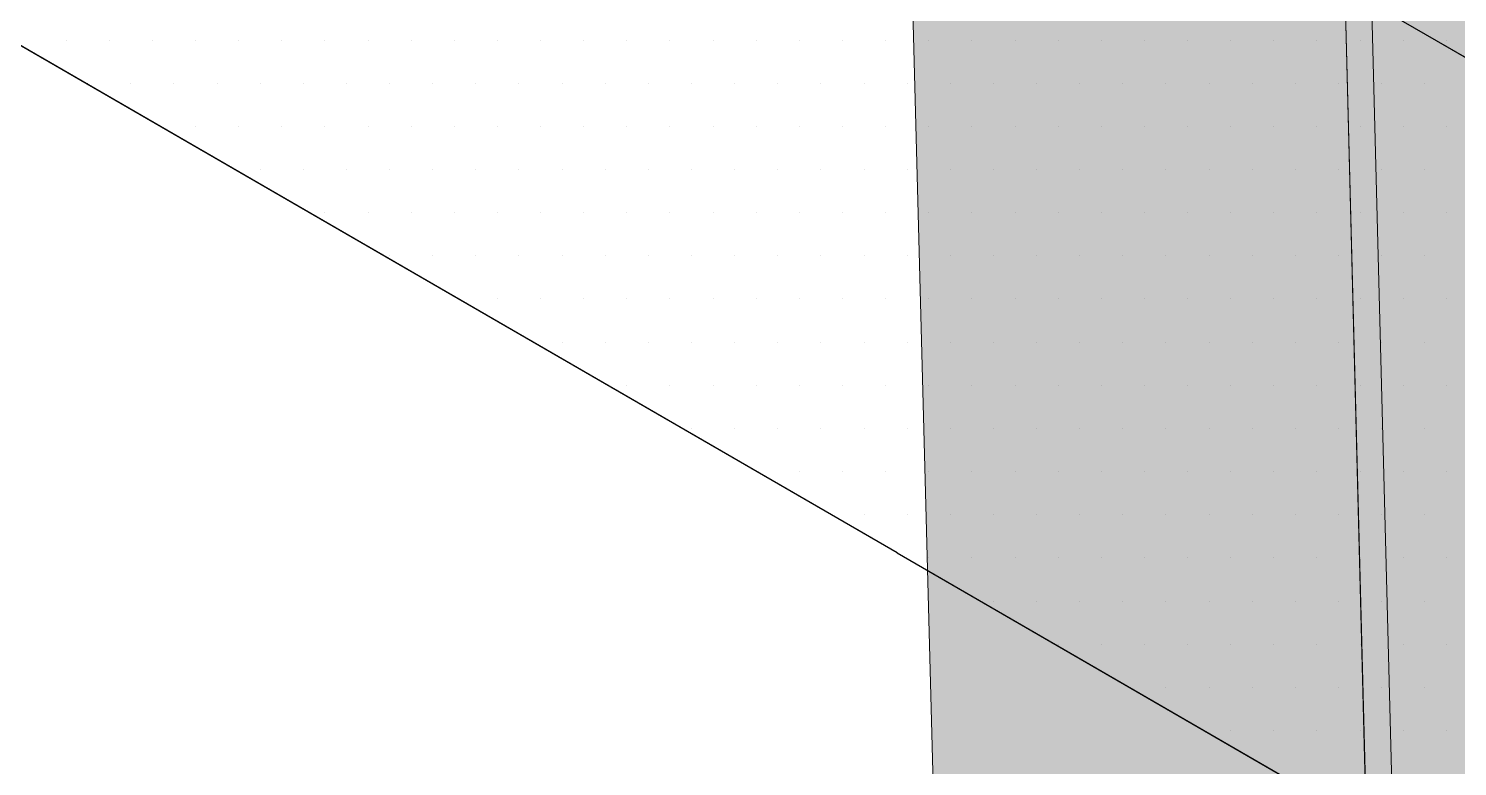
# Model space of a CAD drawing. Extents: x -1337 to 5791, y -3809 to 1769.
# Drawn here: x 672.42 to 717.14, y 1108.27 to 1131.35 of the extents above; entities that cross this region are included whole.
import ezdxf

# ---------------------------------------------------------------- set-up
doc = ezdxf.new("R2010")
doc.units = 0
doc.header["$MEASUREMENT"] = 0
for name, color, linetype, lineweight in [('.ATI-HATCH', 7, 'Continuous', 0), ('G-ANNO-TTLB', 7, 'Continuous', 0), ('TYVEK', 7, 'Continuous', 0)]:
    doc.layers.add(name, color=color, linetype=linetype, lineweight=lineweight)

# ---------------------------------------------------------------- blocks, each defined once
blk = doc.blocks.new('Block_88')
at = {"layer": '.ATI-HATCH'}
for points, knots in [([(699.603, 1114.952), (699.603, 1114.952), (728.372, 1098.309), (728.372, 1098.309), (728.372, 1098.309), (754.437, 1083.231), (754.437, 1083.231), (763.042, 1078.253), (774.053, 1081.193), (779.031, 1089.798), (780.616, 1092.538), (781.45, 1095.647), (781.45, 1098.812), (781.45, 1098.812), (781.45, 1132.236), (781.45, 1132.236), (781.45, 1132.236), (755.39, 1147.158), (755.39, 1147.158), (755.39, 1147.158), (755.39, 1147.146), (755.39, 1147.146), (755.39, 1147.146), (755.39, 1108.468), (755.39, 1108.468), (755.39, 1108.468), (728.372, 1124.097), (728.372, 1124.097), (728.372, 1124.097), (672.633, 1156.342), (672.633, 1156.342), (672.633, 1156.342), (672.719, 1156.39), (672.719, 1156.39), (672.719, 1156.39), (672.719, 1184.608), (672.719, 1184.608), (672.719, 1184.608), (650.324, 1197.447), (650.324, 1197.447), (650.324, 1197.447), (650.324, 1153.841), (650.324, 1153.841), (650.324, 1147.416), (653.749, 1141.478), (659.311, 1138.26), (659.311, 1138.26), (699.603, 1114.952), (699.603, 1114.952)], [0, 0, 0, 0, 1, 1, 1, 2, 2, 2, 3, 3, 3, 4, 4, 4, 5, 5, 5, 6, 6, 6, 7, 7, 7, 8, 8, 8, 9, 9, 9, 10, 10, 10, 11, 11, 11, 12, 12, 12, 13, 13, 13, 14, 14, 14, 15, 15, 15, 16, 16, 16, 16]), ([(728.372, 1124.097), (728.372, 1124.097), (755.34, 1108.497), (755.34, 1108.497), (755.34, 1108.497), (755.337, 1110.449), (755.337, 1110.449), (755.337, 1110.449), (755.39, 1122.418), (755.39, 1122.418), (755.39, 1122.418), (696.576, 1156.441), (696.576, 1156.441), (696.576, 1156.441), (672.811, 1156.441), (672.811, 1156.441), (672.811, 1156.441), (672.811, 1156.239), (672.811, 1156.239), (672.811, 1156.239), (728.372, 1124.097), (728.372, 1124.097)], [0, 0, 0, 0, 1, 1, 1, 2, 2, 2, 3, 3, 3, 4, 4, 4, 5, 5, 5, 6, 6, 6, 7, 7, 7, 7])]:
    blk.add_open_spline(points, degree=3, knots=knots, dxfattribs=at)
at = {"layer": '.ATI-HATCH', "color": 8, "lineweight": 0, "true_color": 0x808080}
for points in [[(673.595, 1130.993), (673.595, 1130.993), (673.595, 1130.993), (673.595, 1130.993)], [(674.945, 1130.993), (674.945, 1130.993), (674.945, 1130.993), (674.945, 1130.993)], [(676.295, 1130.993), (676.295, 1130.993), (676.295, 1130.993), (676.295, 1130.993)], [(677.645, 1130.993), (677.645, 1130.993), (677.645, 1130.993), (677.645, 1130.993)], [(678.995, 1130.993), (678.995, 1130.993), (678.995, 1130.993), (678.995, 1130.993)], [(680.345, 1130.993), (680.345, 1130.993), (680.345, 1130.993), (680.345, 1130.993)], [(681.695, 1130.993), (681.695, 1130.993), (681.695, 1130.993), (681.695, 1130.993)], [(683.045, 1130.993), (683.045, 1130.993), (683.045, 1130.993), (683.045, 1130.993)], [(684.395, 1130.993), (684.395, 1130.993), (684.395, 1130.993), (684.395, 1130.993)], [(685.745, 1130.993), (685.745, 1130.993), (685.745, 1130.993), (685.745, 1130.993)], [(687.095, 1130.993), (687.095, 1130.993), (687.095, 1130.993), (687.095, 1130.993)], [(688.445, 1130.993), (688.445, 1130.993), (688.445, 1130.993), (688.445, 1130.993)], [(689.795, 1130.993), (689.795, 1130.993), (689.795, 1130.993), (689.795, 1130.993)], [(691.145, 1130.993), (691.145, 1130.993), (691.145, 1130.993), (691.145, 1130.993)], [(692.495, 1130.993), (692.495, 1130.993), (692.495, 1130.993), (692.495, 1130.993)], [(693.845, 1130.993), (693.845, 1130.993), (693.845, 1130.993), (693.845, 1130.993)], [(695.195, 1130.993), (695.195, 1130.993), (695.195, 1130.993), (695.195, 1130.993)], [(696.545, 1130.993), (696.545, 1130.993), (696.545, 1130.993), (696.545, 1130.993)], [(697.895, 1130.993), (697.895, 1130.993), (697.895, 1130.993), (697.895, 1130.993)], [(699.245, 1130.993), (699.245, 1130.993), (699.245, 1130.993), (699.245, 1130.993)], [(700.595, 1130.993), (700.595, 1130.993), (700.595, 1130.993), (700.595, 1130.993)], [(701.945, 1130.993), (701.945, 1130.993), (701.945, 1130.993), (701.945, 1130.993)], [(703.295, 1130.993), (703.295, 1130.993), (703.295, 1130.993), (703.295, 1130.993)], [(704.645, 1130.993), (704.645, 1130.993), (704.645, 1130.993), (704.645, 1130.993)], [(705.995, 1130.993), (705.995, 1130.993), (705.995, 1130.993), (705.995, 1130.993)], [(707.345, 1130.993), (707.345, 1130.993), (707.345, 1130.993), (707.345, 1130.993)], [(708.695, 1130.993), (708.695, 1130.993), (708.695, 1130.993), (708.695, 1130.993)], [(710.045, 1130.993), (710.045, 1130.993), (710.045, 1130.993), (710.045, 1130.993)], [(711.395, 1130.993), (711.395, 1130.993), (711.395, 1130.993), (711.395, 1130.993)], [(712.745, 1130.993), (712.745, 1130.993), (712.745, 1130.993), (712.745, 1130.993)], [(714.095, 1130.993), (714.095, 1130.993), (714.095, 1130.993), (714.095, 1130.993)], [(715.445, 1130.993), (715.445, 1130.993), (715.445, 1130.993), (715.445, 1130.993)], [(716.795, 1130.993), (716.795, 1130.993), (716.795, 1130.993), (716.795, 1130.993)], [(674.27, 1129.643), (674.27, 1129.643), (674.27, 1129.643), (674.27, 1129.643)], [(675.62, 1129.643), (675.62, 1129.643), (675.62, 1129.643), (675.62, 1129.643)], [(676.97, 1129.643), (676.97, 1129.643), (676.97, 1129.643), (676.97, 1129.643)], [(678.32, 1129.643), (678.32, 1129.643), (678.32, 1129.643), (678.32, 1129.643)], [(679.67, 1129.643), (679.67, 1129.643), (679.67, 1129.643), (679.67, 1129.643)], [(681.02, 1129.643), (681.02, 1129.643), (681.02, 1129.643), (681.02, 1129.643)], [(682.37, 1129.643), (682.37, 1129.643), (682.37, 1129.643), (682.37, 1129.643)], [(683.72, 1129.643), (683.72, 1129.643), (683.72, 1129.643), (683.72, 1129.643)], [(685.07, 1129.643), (685.07, 1129.643), (685.07, 1129.643), (685.07, 1129.643)], [(686.42, 1129.643), (686.42, 1129.643), (686.42, 1129.643), (686.42, 1129.643)], [(687.77, 1129.643), (687.77, 1129.643), (687.77, 1129.643), (687.77, 1129.643)], [(689.12, 1129.643), (689.12, 1129.643), (689.12, 1129.643), (689.12, 1129.643)], [(690.47, 1129.643), (690.47, 1129.643), (690.47, 1129.643), (690.47, 1129.643)], [(691.82, 1129.643), (691.82, 1129.643), (691.82, 1129.643), (691.82, 1129.643)], [(693.17, 1129.643), (693.17, 1129.643), (693.17, 1129.643), (693.17, 1129.643)], [(694.52, 1129.643), (694.52, 1129.643), (694.52, 1129.643), (694.52, 1129.643)], [(695.87, 1129.643), (695.87, 1129.643), (695.87, 1129.643), (695.87, 1129.643)], [(697.22, 1129.643), (697.22, 1129.643), (697.22, 1129.643), (697.22, 1129.643)], [(698.57, 1129.643), (698.57, 1129.643), (698.57, 1129.643), (698.57, 1129.643)], [(699.92, 1129.643), (699.92, 1129.643), (699.92, 1129.643), (699.92, 1129.643)], [(701.27, 1129.643), (701.27, 1129.643), (701.27, 1129.643), (701.27, 1129.643)], [(702.62, 1129.643), (702.62, 1129.643), (702.62, 1129.643), (702.62, 1129.643)], [(703.97, 1129.643), (703.97, 1129.643), (703.97, 1129.643), (703.97, 1129.643)], [(705.32, 1129.643), (705.32, 1129.643), (705.32, 1129.643), (705.32, 1129.643)], [(706.67, 1129.643), (706.67, 1129.643), (706.67, 1129.643), (706.67, 1129.643)], [(708.02, 1129.643), (708.02, 1129.643), (708.02, 1129.643), (708.02, 1129.643)], [(709.37, 1129.643), (709.37, 1129.643), (709.37, 1129.643), (709.37, 1129.643)], [(710.72, 1129.643), (710.72, 1129.643), (710.72, 1129.643), (710.72, 1129.643)], [(712.07, 1129.643), (712.07, 1129.643), (712.07, 1129.643), (712.07, 1129.643)], [(713.42, 1129.643), (713.42, 1129.643), (713.42, 1129.643), (713.42, 1129.643)], [(714.77, 1129.643), (714.77, 1129.643), (714.77, 1129.643), (714.77, 1129.643)], [(716.12, 1129.643), (716.12, 1129.643), (716.12, 1129.643), (716.12, 1129.643)], [(677.645, 1128.293), (677.645, 1128.293), (677.645, 1128.293), (677.645, 1128.293)], [(678.995, 1128.293), (678.995, 1128.293), (678.995, 1128.293), (678.995, 1128.293)], [(680.345, 1128.293), (680.345, 1128.293), (680.345, 1128.293), (680.345, 1128.293)], [(681.695, 1128.293), (681.695, 1128.293), (681.695, 1128.293), (681.695, 1128.293)], [(683.045, 1128.293), (683.045, 1128.293), (683.045, 1128.293), (683.045, 1128.293)], [(684.395, 1128.293), (684.395, 1128.293), (684.395, 1128.293), (684.395, 1128.293)], [(685.745, 1128.293), (685.745, 1128.293), (685.745, 1128.293), (685.745, 1128.293)], [(687.095, 1128.293), (687.095, 1128.293), (687.095, 1128.293), (687.095, 1128.293)], [(688.445, 1128.293), (688.445, 1128.293), (688.445, 1128.293), (688.445, 1128.293)], [(689.795, 1128.293), (689.795, 1128.293), (689.795, 1128.293), (689.795, 1128.293)], [(691.145, 1128.293), (691.145, 1128.293), (691.145, 1128.293), (691.145, 1128.293)], [(692.495, 1128.293), (692.495, 1128.293), (692.495, 1128.293), (692.495, 1128.293)], [(693.845, 1128.293), (693.845, 1128.293), (693.845, 1128.293), (693.845, 1128.293)], [(695.195, 1128.293), (695.195, 1128.293), (695.195, 1128.293), (695.195, 1128.293)], [(696.545, 1128.293), (696.545, 1128.293), (696.545, 1128.293), (696.545, 1128.293)], [(697.895, 1128.293), (697.895, 1128.293), (697.895, 1128.293), (697.895, 1128.293)], [(699.245, 1128.293), (699.245, 1128.293), (699.245, 1128.293), (699.245, 1128.293)], [(700.595, 1128.293), (700.595, 1128.293), (700.595, 1128.293), (700.595, 1128.293)], [(701.945, 1128.293), (701.945, 1128.293), (701.945, 1128.293), (701.945, 1128.293)], [(703.295, 1128.293), (703.295, 1128.293), (703.295, 1128.293), (703.295, 1128.293)], [(704.645, 1128.293), (704.645, 1128.293), (704.645, 1128.293), (704.645, 1128.293)], [(705.995, 1128.293), (705.995, 1128.293), (705.995, 1128.293), (705.995, 1128.293)], [(707.345, 1128.293), (707.345, 1128.293), (707.345, 1128.293), (707.345, 1128.293)], [(708.695, 1128.293), (708.695, 1128.293), (708.695, 1128.293), (708.695, 1128.293)], [(710.045, 1128.293), (710.045, 1128.293), (710.045, 1128.293), (710.045, 1128.293)], [(711.395, 1128.293), (711.395, 1128.293), (711.395, 1128.293), (711.395, 1128.293)], [(712.745, 1128.293), (712.745, 1128.293), (712.745, 1128.293), (712.745, 1128.293)], [(714.095, 1128.293), (714.095, 1128.293), (714.095, 1128.293), (714.095, 1128.293)], [(715.445, 1128.293), (715.445, 1128.293), (715.445, 1128.293), (715.445, 1128.293)], [(716.795, 1128.293), (716.795, 1128.293), (716.795, 1128.293), (716.795, 1128.293)], [(679.67, 1126.943), (679.67, 1126.943), (679.67, 1126.943), (679.67, 1126.943)], [(681.02, 1126.943), (681.02, 1126.943), (681.02, 1126.943), (681.02, 1126.943)], [(682.37, 1126.943), (682.37, 1126.943), (682.37, 1126.943), (682.37, 1126.943)], [(683.72, 1126.943), (683.72, 1126.943), (683.72, 1126.943), (683.72, 1126.943)], [(685.07, 1126.943), (685.07, 1126.943), (685.07, 1126.943), (685.07, 1126.943)], [(686.42, 1126.943), (686.42, 1126.943), (686.42, 1126.943), (686.42, 1126.943)], [(687.77, 1126.943), (687.77, 1126.943), (687.77, 1126.943), (687.77, 1126.943)], [(689.12, 1126.943), (689.12, 1126.943), (689.12, 1126.943), (689.12, 1126.943)], [(690.47, 1126.943), (690.47, 1126.943), (690.47, 1126.943), (690.47, 1126.943)], [(691.82, 1126.943), (691.82, 1126.943), (691.82, 1126.943), (691.82, 1126.943)], [(693.17, 1126.943), (693.17, 1126.943), (693.17, 1126.943), (693.17, 1126.943)], [(694.52, 1126.943), (694.52, 1126.943), (694.52, 1126.943), (694.52, 1126.943)], [(695.87, 1126.943), (695.87, 1126.943), (695.87, 1126.943), (695.87, 1126.943)], [(697.22, 1126.943), (697.22, 1126.943), (697.22, 1126.943), (697.22, 1126.943)], [(698.57, 1126.943), (698.57, 1126.943), (698.57, 1126.943), (698.57, 1126.943)], [(699.92, 1126.943), (699.92, 1126.943), (699.92, 1126.943), (699.92, 1126.943)], [(701.27, 1126.943), (701.27, 1126.943), (701.27, 1126.943), (701.27, 1126.943)], [(702.62, 1126.943), (702.62, 1126.943), (702.62, 1126.943), (702.62, 1126.943)], [(703.97, 1126.943), (703.97, 1126.943), (703.97, 1126.943), (703.97, 1126.943)], [(705.32, 1126.943), (705.32, 1126.943), (705.32, 1126.943), (705.32, 1126.943)], [(706.67, 1126.943), (706.67, 1126.943), (706.67, 1126.943), (706.67, 1126.943)], [(708.02, 1126.943), (708.02, 1126.943), (708.02, 1126.943), (708.02, 1126.943)], [(709.37, 1126.943), (709.37, 1126.943), (709.37, 1126.943), (709.37, 1126.943)], [(710.72, 1126.943), (710.72, 1126.943), (710.72, 1126.943), (710.72, 1126.943)], [(712.07, 1126.943), (712.07, 1126.943), (712.07, 1126.943), (712.07, 1126.943)], [(713.42, 1126.943), (713.42, 1126.943), (713.42, 1126.943), (713.42, 1126.943)], [(714.77, 1126.943), (714.77, 1126.943), (714.77, 1126.943), (714.77, 1126.943)], [(716.12, 1126.943), (716.12, 1126.943), (716.12, 1126.943), (716.12, 1126.943)], [(681.695, 1125.593), (681.695, 1125.593), (681.695, 1125.593), (681.695, 1125.593)], [(683.045, 1125.593), (683.045, 1125.593), (683.045, 1125.593), (683.045, 1125.593)], [(684.395, 1125.593), (684.395, 1125.593), (684.395, 1125.593), (684.395, 1125.593)], [(685.745, 1125.593), (685.745, 1125.593), (685.745, 1125.593), (685.745, 1125.593)], [(687.095, 1125.593), (687.095, 1125.593), (687.095, 1125.593), (687.095, 1125.593)], [(688.445, 1125.593), (688.445, 1125.593), (688.445, 1125.593), (688.445, 1125.593)], [(689.795, 1125.593), (689.795, 1125.593), (689.795, 1125.593), (689.795, 1125.593)], [(691.145, 1125.593), (691.145, 1125.593), (691.145, 1125.593), (691.145, 1125.593)], [(692.495, 1125.593), (692.495, 1125.593), (692.495, 1125.593), (692.495, 1125.593)], [(693.845, 1125.593), (693.845, 1125.593), (693.845, 1125.593), (693.845, 1125.593)], [(695.195, 1125.593), (695.195, 1125.593), (695.195, 1125.593), (695.195, 1125.593)], [(696.545, 1125.593), (696.545, 1125.593), (696.545, 1125.593), (696.545, 1125.593)], [(697.895, 1125.593), (697.895, 1125.593), (697.895, 1125.593), (697.895, 1125.593)], [(699.245, 1125.593), (699.245, 1125.593), (699.245, 1125.593), (699.245, 1125.593)], [(700.595, 1125.593), (700.595, 1125.593), (700.595, 1125.593), (700.595, 1125.593)], [(701.945, 1125.593), (701.945, 1125.593), (701.945, 1125.593), (701.945, 1125.593)], [(703.295, 1125.593), (703.295, 1125.593), (703.295, 1125.593), (703.295, 1125.593)], [(704.645, 1125.593), (704.645, 1125.593), (704.645, 1125.593), (704.645, 1125.593)], [(705.995, 1125.593), (705.995, 1125.593), (705.995, 1125.593), (705.995, 1125.593)], [(707.345, 1125.593), (707.345, 1125.593), (707.345, 1125.593), (707.345, 1125.593)], [(708.695, 1125.593), (708.695, 1125.593), (708.695, 1125.593), (708.695, 1125.593)], [(710.045, 1125.593), (710.045, 1125.593), (710.045, 1125.593), (710.045, 1125.593)], [(711.395, 1125.593), (711.395, 1125.593), (711.395, 1125.593), (711.395, 1125.593)], [(712.745, 1125.593), (712.745, 1125.593), (712.745, 1125.593), (712.745, 1125.593)], [(714.095, 1125.593), (714.095, 1125.593), (714.095, 1125.593), (714.095, 1125.593)], [(715.445, 1125.593), (715.445, 1125.593), (715.445, 1125.593), (715.445, 1125.593)], [(716.795, 1125.593), (716.795, 1125.593), (716.795, 1125.593), (716.795, 1125.593)], [(683.72, 1124.243), (683.72, 1124.243), (683.72, 1124.243), (683.72, 1124.243)], [(685.07, 1124.243), (685.07, 1124.243), (685.07, 1124.243), (685.07, 1124.243)], [(686.42, 1124.243), (686.42, 1124.243), (686.42, 1124.243), (686.42, 1124.243)], [(687.77, 1124.243), (687.77, 1124.243), (687.77, 1124.243), (687.77, 1124.243)], [(689.12, 1124.243), (689.12, 1124.243), (689.12, 1124.243), (689.12, 1124.243)], [(690.47, 1124.243), (690.47, 1124.243), (690.47, 1124.243), (690.47, 1124.243)], [(691.82, 1124.243), (691.82, 1124.243), (691.82, 1124.243), (691.82, 1124.243)], [(693.17, 1124.243), (693.17, 1124.243), (693.17, 1124.243), (693.17, 1124.243)], [(694.52, 1124.243), (694.52, 1124.243), (694.52, 1124.243), (694.52, 1124.243)], [(695.87, 1124.243), (695.87, 1124.243), (695.87, 1124.243), (695.87, 1124.243)], [(697.22, 1124.243), (697.22, 1124.243), (697.22, 1124.243), (697.22, 1124.243)], [(698.57, 1124.243), (698.57, 1124.243), (698.57, 1124.243), (698.57, 1124.243)], [(699.92, 1124.243), (699.92, 1124.243), (699.92, 1124.243), (699.92, 1124.243)], [(701.27, 1124.243), (701.27, 1124.243), (701.27, 1124.243), (701.27, 1124.243)], [(702.62, 1124.243), (702.62, 1124.243), (702.62, 1124.243), (702.62, 1124.243)], [(703.97, 1124.243), (703.97, 1124.243), (703.97, 1124.243), (703.97, 1124.243)], [(705.32, 1124.243), (705.32, 1124.243), (705.32, 1124.243), (705.32, 1124.243)], [(706.67, 1124.243), (706.67, 1124.243), (706.67, 1124.243), (706.67, 1124.243)], [(708.02, 1124.243), (708.02, 1124.243), (708.02, 1124.243), (708.02, 1124.243)], [(709.37, 1124.243), (709.37, 1124.243), (709.37, 1124.243), (709.37, 1124.243)], [(710.72, 1124.243), (710.72, 1124.243), (710.72, 1124.243), (710.72, 1124.243)], [(712.07, 1124.243), (712.07, 1124.243), (712.07, 1124.243), (712.07, 1124.243)], [(713.42, 1124.243), (713.42, 1124.243), (713.42, 1124.243), (713.42, 1124.243)], [(714.77, 1124.243), (714.77, 1124.243), (714.77, 1124.243), (714.77, 1124.243)], [(716.12, 1124.243), (716.12, 1124.243), (716.12, 1124.243), (716.12, 1124.243)], [(687.095, 1122.893), (687.095, 1122.893), (687.095, 1122.893), (687.095, 1122.893)], [(688.445, 1122.893), (688.445, 1122.893), (688.445, 1122.893), (688.445, 1122.893)], [(689.795, 1122.893), (689.795, 1122.893), (689.795, 1122.893), (689.795, 1122.893)], [(691.145, 1122.893), (691.145, 1122.893), (691.145, 1122.893), (691.145, 1122.893)], [(692.495, 1122.893), (692.495, 1122.893), (692.495, 1122.893), (692.495, 1122.893)], [(693.845, 1122.893), (693.845, 1122.893), (693.845, 1122.893), (693.845, 1122.893)], [(695.195, 1122.893), (695.195, 1122.893), (695.195, 1122.893), (695.195, 1122.893)], [(696.545, 1122.893), (696.545, 1122.893), (696.545, 1122.893), (696.545, 1122.893)], [(697.895, 1122.893), (697.895, 1122.893), (697.895, 1122.893), (697.895, 1122.893)], [(699.245, 1122.893), (699.245, 1122.893), (699.245, 1122.893), (699.245, 1122.893)], [(700.595, 1122.893), (700.595, 1122.893), (700.595, 1122.893), (700.595, 1122.893)], [(701.945, 1122.893), (701.945, 1122.893), (701.945, 1122.893), (701.945, 1122.893)], [(703.295, 1122.893), (703.295, 1122.893), (703.295, 1122.893), (703.295, 1122.893)], [(704.645, 1122.893), (704.645, 1122.893), (704.645, 1122.893), (704.645, 1122.893)], [(705.995, 1122.893), (705.995, 1122.893), (705.995, 1122.893), (705.995, 1122.893)], [(707.345, 1122.893), (707.345, 1122.893), (707.345, 1122.893), (707.345, 1122.893)], [(708.695, 1122.893), (708.695, 1122.893), (708.695, 1122.893), (708.695, 1122.893)], [(710.045, 1122.893), (710.045, 1122.893), (710.045, 1122.893), (710.045, 1122.893)], [(711.395, 1122.893), (711.395, 1122.893), (711.395, 1122.893), (711.395, 1122.893)], [(712.745, 1122.893), (712.745, 1122.893), (712.745, 1122.893), (712.745, 1122.893)], [(714.095, 1122.893), (714.095, 1122.893), (714.095, 1122.893), (714.095, 1122.893)], [(715.445, 1122.893), (715.445, 1122.893), (715.445, 1122.893), (715.445, 1122.893)], [(716.795, 1122.893), (716.795, 1122.893), (716.795, 1122.893), (716.795, 1122.893)], [(689.12, 1121.543), (689.12, 1121.543), (689.12, 1121.543), (689.12, 1121.543)], [(690.47, 1121.543), (690.47, 1121.543), (690.47, 1121.543), (690.47, 1121.543)], [(691.82, 1121.543), (691.82, 1121.543), (691.82, 1121.543), (691.82, 1121.543)], [(693.17, 1121.543), (693.17, 1121.543), (693.17, 1121.543), (693.17, 1121.543)], [(694.52, 1121.543), (694.52, 1121.543), (694.52, 1121.543), (694.52, 1121.543)], [(695.87, 1121.543), (695.87, 1121.543), (695.87, 1121.543), (695.87, 1121.543)], [(697.22, 1121.543), (697.22, 1121.543), (697.22, 1121.543), (697.22, 1121.543)], [(698.57, 1121.543), (698.57, 1121.543), (698.57, 1121.543), (698.57, 1121.543)], [(699.92, 1121.543), (699.92, 1121.543), (699.92, 1121.543), (699.92, 1121.543)], [(701.27, 1121.543), (701.27, 1121.543), (701.27, 1121.543), (701.27, 1121.543)], [(702.62, 1121.543), (702.62, 1121.543), (702.62, 1121.543), (702.62, 1121.543)], [(703.97, 1121.543), (703.97, 1121.543), (703.97, 1121.543), (703.97, 1121.543)], [(705.32, 1121.543), (705.32, 1121.543), (705.32, 1121.543), (705.32, 1121.543)], [(706.67, 1121.543), (706.67, 1121.543), (706.67, 1121.543), (706.67, 1121.543)], [(708.02, 1121.543), (708.02, 1121.543), (708.02, 1121.543), (708.02, 1121.543)], [(709.37, 1121.543), (709.37, 1121.543), (709.37, 1121.543), (709.37, 1121.543)], [(710.72, 1121.543), (710.72, 1121.543), (710.72, 1121.543), (710.72, 1121.543)], [(712.07, 1121.543), (712.07, 1121.543), (712.07, 1121.543), (712.07, 1121.543)], [(713.42, 1121.543), (713.42, 1121.543), (713.42, 1121.543), (713.42, 1121.543)], [(714.77, 1121.543), (714.77, 1121.543), (714.77, 1121.543), (714.77, 1121.543)], [(716.12, 1121.543), (716.12, 1121.543), (716.12, 1121.543), (716.12, 1121.543)], [(691.145, 1120.193), (691.145, 1120.193), (691.145, 1120.193), (691.145, 1120.193)], [(692.495, 1120.193), (692.495, 1120.193), (692.495, 1120.193), (692.495, 1120.193)], [(693.845, 1120.193), (693.845, 1120.193), (693.845, 1120.193), (693.845, 1120.193)], [(695.195, 1120.193), (695.195, 1120.193), (695.195, 1120.193), (695.195, 1120.193)], [(696.545, 1120.193), (696.545, 1120.193), (696.545, 1120.193), (696.545, 1120.193)], [(697.895, 1120.193), (697.895, 1120.193), (697.895, 1120.193), (697.895, 1120.193)], [(699.245, 1120.193), (699.245, 1120.193), (699.245, 1120.193), (699.245, 1120.193)], [(700.595, 1120.193), (700.595, 1120.193), (700.595, 1120.193), (700.595, 1120.193)], [(701.945, 1120.193), (701.945, 1120.193), (701.945, 1120.193), (701.945, 1120.193)], [(703.295, 1120.193), (703.295, 1120.193), (703.295, 1120.193), (703.295, 1120.193)], [(704.645, 1120.193), (704.645, 1120.193), (704.645, 1120.193), (704.645, 1120.193)], [(705.995, 1120.193), (705.995, 1120.193), (705.995, 1120.193), (705.995, 1120.193)], [(707.345, 1120.193), (707.345, 1120.193), (707.345, 1120.193), (707.345, 1120.193)], [(708.695, 1120.193), (708.695, 1120.193), (708.695, 1120.193), (708.695, 1120.193)], [(710.045, 1120.193), (710.045, 1120.193), (710.045, 1120.193), (710.045, 1120.193)], [(711.395, 1120.193), (711.395, 1120.193), (711.395, 1120.193), (711.395, 1120.193)], [(712.745, 1120.193), (712.745, 1120.193), (712.745, 1120.193), (712.745, 1120.193)], [(714.095, 1120.193), (714.095, 1120.193), (714.095, 1120.193), (714.095, 1120.193)], [(715.445, 1120.193), (715.445, 1120.193), (715.445, 1120.193), (715.445, 1120.193)], [(716.795, 1120.193), (716.795, 1120.193), (716.795, 1120.193), (716.795, 1120.193)], [(693.17, 1118.843), (693.17, 1118.843), (693.17, 1118.843), (693.17, 1118.843)], [(694.52, 1118.843), (694.52, 1118.843), (694.52, 1118.843), (694.52, 1118.843)], [(695.87, 1118.843), (695.87, 1118.843), (695.87, 1118.843), (695.87, 1118.843)], [(697.22, 1118.843), (697.22, 1118.843), (697.22, 1118.843), (697.22, 1118.843)], [(698.57, 1118.843), (698.57, 1118.843), (698.57, 1118.843), (698.57, 1118.843)], [(699.92, 1118.843), (699.92, 1118.843), (699.92, 1118.843), (699.92, 1118.843)], [(701.27, 1118.843), (701.27, 1118.843), (701.27, 1118.843), (701.27, 1118.843)], [(702.62, 1118.843), (702.62, 1118.843), (702.62, 1118.843), (702.62, 1118.843)], [(703.97, 1118.843), (703.97, 1118.843), (703.97, 1118.843), (703.97, 1118.843)], [(705.32, 1118.843), (705.32, 1118.843), (705.32, 1118.843), (705.32, 1118.843)], [(706.67, 1118.843), (706.67, 1118.843), (706.67, 1118.843), (706.67, 1118.843)], [(708.02, 1118.843), (708.02, 1118.843), (708.02, 1118.843), (708.02, 1118.843)], [(709.37, 1118.843), (709.37, 1118.843), (709.37, 1118.843), (709.37, 1118.843)], [(710.72, 1118.843), (710.72, 1118.843), (710.72, 1118.843), (710.72, 1118.843)], [(712.07, 1118.843), (712.07, 1118.843), (712.07, 1118.843), (712.07, 1118.843)], [(713.42, 1118.843), (713.42, 1118.843), (713.42, 1118.843), (713.42, 1118.843)], [(714.77, 1118.843), (714.77, 1118.843), (714.77, 1118.843), (714.77, 1118.843)], [(716.12, 1118.843), (716.12, 1118.843), (716.12, 1118.843), (716.12, 1118.843)], [(696.545, 1117.493), (696.545, 1117.493), (696.545, 1117.493), (696.545, 1117.493)], [(697.895, 1117.493), (697.895, 1117.493), (697.895, 1117.493), (697.895, 1117.493)], [(699.245, 1117.493), (699.245, 1117.493), (699.245, 1117.493), (699.245, 1117.493)], [(700.595, 1117.493), (700.595, 1117.493), (700.595, 1117.493), (700.595, 1117.493)], [(701.945, 1117.493), (701.945, 1117.493), (701.945, 1117.493), (701.945, 1117.493)], [(703.295, 1117.493), (703.295, 1117.493), (703.295, 1117.493), (703.295, 1117.493)], [(704.645, 1117.493), (704.645, 1117.493), (704.645, 1117.493), (704.645, 1117.493)], [(705.995, 1117.493), (705.995, 1117.493), (705.995, 1117.493), (705.995, 1117.493)], [(707.345, 1117.493), (707.345, 1117.493), (707.345, 1117.493), (707.345, 1117.493)], [(708.695, 1117.493), (708.695, 1117.493), (708.695, 1117.493), (708.695, 1117.493)], [(710.045, 1117.493), (710.045, 1117.493), (710.045, 1117.493), (710.045, 1117.493)], [(711.395, 1117.493), (711.395, 1117.493), (711.395, 1117.493), (711.395, 1117.493)], [(712.745, 1117.493), (712.745, 1117.493), (712.745, 1117.493), (712.745, 1117.493)], [(714.095, 1117.493), (714.095, 1117.493), (714.095, 1117.493), (714.095, 1117.493)], [(715.445, 1117.493), (715.445, 1117.493), (715.445, 1117.493), (715.445, 1117.493)], [(716.795, 1117.493), (716.795, 1117.493), (716.795, 1117.493), (716.795, 1117.493)], [(698.57, 1116.143), (698.57, 1116.143), (698.57, 1116.143), (698.57, 1116.143)], [(699.92, 1116.143), (699.92, 1116.143), (699.92, 1116.143), (699.92, 1116.143)], [(701.27, 1116.143), (701.27, 1116.143), (701.27, 1116.143), (701.27, 1116.143)], [(702.62, 1116.143), (702.62, 1116.143), (702.62, 1116.143), (702.62, 1116.143)], [(703.97, 1116.143), (703.97, 1116.143), (703.97, 1116.143), (703.97, 1116.143)], [(705.32, 1116.143), (705.32, 1116.143), (705.32, 1116.143), (705.32, 1116.143)], [(706.67, 1116.143), (706.67, 1116.143), (706.67, 1116.143), (706.67, 1116.143)], [(708.02, 1116.143), (708.02, 1116.143), (708.02, 1116.143), (708.02, 1116.143)], [(709.37, 1116.143), (709.37, 1116.143), (709.37, 1116.143), (709.37, 1116.143)], [(710.72, 1116.143), (710.72, 1116.143), (710.72, 1116.143), (710.72, 1116.143)], [(712.07, 1116.143), (712.07, 1116.143), (712.07, 1116.143), (712.07, 1116.143)], [(713.42, 1116.143), (713.42, 1116.143), (713.42, 1116.143), (713.42, 1116.143)], [(714.77, 1116.143), (714.77, 1116.143), (714.77, 1116.143), (714.77, 1116.143)], [(716.12, 1116.143), (716.12, 1116.143), (716.12, 1116.143), (716.12, 1116.143)], [(700.595, 1114.793), (700.595, 1114.793), (700.595, 1114.793), (700.595, 1114.793)], [(701.945, 1114.793), (701.945, 1114.793), (701.945, 1114.793), (701.945, 1114.793)], [(703.295, 1114.793), (703.295, 1114.793), (703.295, 1114.793), (703.295, 1114.793)], [(704.645, 1114.793), (704.645, 1114.793), (704.645, 1114.793), (704.645, 1114.793)], [(705.995, 1114.793), (705.995, 1114.793), (705.995, 1114.793), (705.995, 1114.793)], [(707.345, 1114.793), (707.345, 1114.793), (707.345, 1114.793), (707.345, 1114.793)], [(708.695, 1114.793), (708.695, 1114.793), (708.695, 1114.793), (708.695, 1114.793)], [(710.045, 1114.793), (710.045, 1114.793), (710.045, 1114.793), (710.045, 1114.793)], [(711.395, 1114.793), (711.395, 1114.793), (711.395, 1114.793), (711.395, 1114.793)], [(712.745, 1114.793), (712.745, 1114.793), (712.745, 1114.793), (712.745, 1114.793)], [(714.095, 1114.793), (714.095, 1114.793), (714.095, 1114.793), (714.095, 1114.793)], [(715.445, 1114.793), (715.445, 1114.793), (715.445, 1114.793), (715.445, 1114.793)], [(716.795, 1114.793), (716.795, 1114.793), (716.795, 1114.793), (716.795, 1114.793)], [(702.62, 1113.443), (702.62, 1113.443), (702.62, 1113.443), (702.62, 1113.443)], [(703.97, 1113.443), (703.97, 1113.443), (703.97, 1113.443), (703.97, 1113.443)], [(705.32, 1113.443), (705.32, 1113.443), (705.32, 1113.443), (705.32, 1113.443)], [(706.67, 1113.443), (706.67, 1113.443), (706.67, 1113.443), (706.67, 1113.443)], [(708.02, 1113.443), (708.02, 1113.443), (708.02, 1113.443), (708.02, 1113.443)], [(709.37, 1113.443), (709.37, 1113.443), (709.37, 1113.443), (709.37, 1113.443)], [(710.72, 1113.443), (710.72, 1113.443), (710.72, 1113.443), (710.72, 1113.443)], [(712.07, 1113.443), (712.07, 1113.443), (712.07, 1113.443), (712.07, 1113.443)], [(713.42, 1113.443), (713.42, 1113.443), (713.42, 1113.443), (713.42, 1113.443)], [(714.77, 1113.443), (714.77, 1113.443), (714.77, 1113.443), (714.77, 1113.443)], [(716.12, 1113.443), (716.12, 1113.443), (716.12, 1113.443), (716.12, 1113.443)], [(704.645, 1112.093), (704.645, 1112.093), (704.645, 1112.093), (704.645, 1112.093)], [(705.995, 1112.093), (705.995, 1112.093), (705.995, 1112.093), (705.995, 1112.093)], [(707.345, 1112.093), (707.345, 1112.093), (707.345, 1112.093), (707.345, 1112.093)], [(708.695, 1112.093), (708.695, 1112.093), (708.695, 1112.093), (708.695, 1112.093)], [(710.045, 1112.093), (710.045, 1112.093), (710.045, 1112.093), (710.045, 1112.093)], [(711.395, 1112.093), (711.395, 1112.093), (711.395, 1112.093), (711.395, 1112.093)], [(712.745, 1112.093), (712.745, 1112.093), (712.745, 1112.093), (712.745, 1112.093)], [(714.095, 1112.093), (714.095, 1112.093), (714.095, 1112.093), (714.095, 1112.093)], [(715.445, 1112.093), (715.445, 1112.093), (715.445, 1112.093), (715.445, 1112.093)], [(716.795, 1112.093), (716.795, 1112.093), (716.795, 1112.093), (716.795, 1112.093)], [(708.02, 1110.743), (708.02, 1110.743), (708.02, 1110.743), (708.02, 1110.743)], [(709.37, 1110.743), (709.37, 1110.743), (709.37, 1110.743), (709.37, 1110.743)], [(710.72, 1110.743), (710.72, 1110.743), (710.72, 1110.743), (710.72, 1110.743)], [(712.07, 1110.743), (712.07, 1110.743), (712.07, 1110.743), (712.07, 1110.743)], [(713.42, 1110.743), (713.42, 1110.743), (713.42, 1110.743), (713.42, 1110.743)], [(714.77, 1110.743), (714.77, 1110.743), (714.77, 1110.743), (714.77, 1110.743)], [(716.12, 1110.743), (716.12, 1110.743), (716.12, 1110.743), (716.12, 1110.743)], [(710.045, 1109.393), (710.045, 1109.393), (710.045, 1109.393), (710.045, 1109.393)], [(711.395, 1109.393), (711.395, 1109.393), (711.395, 1109.393), (711.395, 1109.393)], [(712.745, 1109.393), (712.745, 1109.393), (712.745, 1109.393), (712.745, 1109.393)], [(714.095, 1109.393), (714.095, 1109.393), (714.095, 1109.393), (714.095, 1109.393)], [(715.445, 1109.393), (715.445, 1109.393), (715.445, 1109.393), (715.445, 1109.393)], [(716.795, 1109.393), (716.795, 1109.393), (716.795, 1109.393), (716.795, 1109.393)]]:
    blk.add_open_spline(points, degree=3, dxfattribs=at)
blk = doc.blocks.new('Block_115')
at = {"layer": '.ATI-HATCH', "color": 18, "lineweight": 9, "true_color": 0x000000}
for p, q in [((715.905, 1043.467), (700.997, 1623.902)), ((716.812, 1040.313), (701.857, 1623.519))]:
    blk.add_line(p, q, dxfattribs=at)
blk = doc.blocks.new('Block_114')
at = {"layer": '.ATI-HATCH', "true_color": 0xe6e6e6, "transparency": 33554687}
h = blk.add_hatch(color=254, dxfattribs=at)
edge = h.paths.add_edge_path()
edge.add_spline(control_points=[(1127.245, 1640.099), (1127.245, 1640.099), (1125.812, 1640.051), (1125.812, 1640.051), (1125.812, 1640.051), (1122.801, 1639.956), (1122.801, 1639.956), (1122.801, 1639.956), (1111.334, 1639.478), (1111.334, 1639.478), (1111.334, 1639.478), (1110.188, 1639.43), (1110.188, 1639.43), (1110.188, 1639.43), (1090.454, 1638.666), (1090.454, 1638.666), (1090.454, 1638.666), (1086.488, 1638.522), (1086.488, 1638.522), (1086.488, 1638.522), (1064.653, 1637.662), (1064.653, 1637.662), (1064.653, 1637.662), (1037.752, 1636.611), (1037.752, 1636.611), (1037.752, 1636.611), (1033.883, 1636.467), (1033.883, 1636.467), (1033.883, 1636.467), (1012.906, 1635.655), (1012.906, 1635.655), (1012.906, 1635.655), (999.099, 1635.13), (999.099, 1635.13), (999.099, 1635.13), (922.124, 1632.12), (922.124, 1632.12), (922.124, 1632.12), (843.096, 1629.014), (843.096, 1629.014), (843.096, 1629.014), (806.018, 1627.58), (806.018, 1627.58), (806.018, 1627.58), (772.428, 1626.291), (772.428, 1626.291), (772.428, 1626.291), (743.713, 1625.144), (743.713, 1625.144), (743.713, 1625.144), (721.447, 1624.283), (721.447, 1624.283), (721.447, 1624.283), (707.017, 1623.71), (707.017, 1623.71), (707.017, 1623.71), (701.857, 1623.519), (701.857, 1623.519), (701.857, 1623.519), (716.812, 1040.313), (716.812, 1040.313), (716.812, 1040.313), (716.861, 1038.976), (716.861, 1038.976), (716.861, 1038.976), (1114.678, 1092.203), (1114.678, 1092.203), (1114.678, 1092.203), (1127.245, 1640.099), (1127.245, 1640.099)], knot_values=[0, 0, 0, 0, 1, 1, 1, 2, 2, 2, 3, 3, 3, 4, 4, 4, 5, 5, 5, 6, 6, 6, 7, 7, 7, 8, 8, 8, 9, 9, 9, 10, 10, 10, 11, 11, 11, 12, 12, 12, 13, 13, 13, 14, 14, 14, 15, 15, 15, 16, 16, 16, 17, 17, 17, 18, 18, 18, 19, 19, 19, 20, 20, 20, 21, 21, 21, 22, 22, 22, 23, 23, 23, 23], degree=3, periodic=0)
edge.add_line((1127.245, 1640.099), (1127.245, 1640.099))
edge = h.paths.add_edge_path()
edge.add_spline(control_points=[(822.072, 1176.916), (822.072, 1176.916), (821.977, 1185.994), (821.977, 1185.994), (821.977, 1185.994), (818.728, 1444.629), (818.728, 1444.629), (818.728, 1444.629), (818.489, 1446.206), (818.489, 1446.206), (818.489, 1446.206), (818.68, 1446.684), (818.68, 1446.684), (818.68, 1446.684), (818.155, 1489.925), (818.155, 1489.925), (818.155, 1489.925), (818.059, 1497.57), (818.059, 1497.57), (818.059, 1497.57), (818.059, 1497.953), (818.059, 1497.953), (818.059, 1497.953), (1016.299, 1509.946), (1016.299, 1509.946), (1016.299, 1509.946), (1020.934, 1510.184), (1020.934, 1510.184), (1020.934, 1510.184), (1021.46, 1510.232), (1021.46, 1510.232), (1021.46, 1510.232), (1022.798, 1510.327), (1022.798, 1510.327), (1022.798, 1510.327), (1022.272, 1462.93), (1022.272, 1462.93), (1022.272, 1462.93), (1022.511, 1462.452), (1022.511, 1462.452), (1022.511, 1462.452), (1022.223, 1458.677), (1022.223, 1458.677), (1022.223, 1458.677), (1020.361, 1291.876), (1020.361, 1291.876), (1020.361, 1291.876), (1020.6, 1291.398), (1020.6, 1291.398), (1020.6, 1291.398), (1020.312, 1288.865), (1020.312, 1288.865), (1020.312, 1288.865), (1019.215, 1190.199), (1019.215, 1190.199), (1019.215, 1190.199), (822.216, 1167.599), (822.216, 1167.599), (822.216, 1167.599), (822.168, 1168.698), (822.168, 1168.698), (822.168, 1168.698), (822.168, 1169.224), (822.168, 1169.224), (822.168, 1169.224), (822.072, 1176.869), (822.072, 1176.869), (822.072, 1176.869), (822.072, 1176.916), (822.072, 1176.916)], knot_values=[0, 0, 0, 0, 1, 1, 1, 2, 2, 2, 3, 3, 3, 4, 4, 4, 5, 5, 5, 6, 6, 6, 7, 7, 7, 8, 8, 8, 9, 9, 9, 10, 10, 10, 11, 11, 11, 12, 12, 12, 13, 13, 13, 14, 14, 14, 15, 15, 15, 16, 16, 16, 17, 17, 17, 18, 18, 18, 19, 19, 19, 20, 20, 20, 21, 21, 21, 22, 22, 22, 23, 23, 23, 23], degree=3, periodic=0)
edge.add_line((822.072, 1176.916), (822.072, 1176.916))
at = {"layer": '.ATI-HATCH', "true_color": 0xcccccc, "transparency": 33554687}
h = blk.add_hatch(color=254, dxfattribs=at)
h.dxf.hatch_style = 2
h.paths.add_polyline_path([(702.086, 1056.257), (716, 1040.171), (700.997, 1623.902), (686.98, 1630.413)])
at = {"layer": '.ATI-HATCH', "true_color": 0xe6e6e6, "transparency": 33554687}
blk.add_hatch(color=254, dxfattribs=at).paths.add_polyline_path([(715.905, 1043.467), (700.997, 1623.902), (701.857, 1623.519), (716.812, 1040.313), (715.905, 1043.467)])
at = {"layer": '.ATI-HATCH'}
blk.add_lwpolyline([(702.086, 1056.257), (716, 1040.171), (700.997, 1623.902), (686.98, 1630.413)], close=True, dxfattribs=at)
at = {"layer": '.ATI-HATCH', "color": 18, "lineweight": 9, "true_color": 0x000000}
blk.add_lwpolyline([(702.086, 1056.257), (716, 1040.171), (700.997, 1623.902), (686.98, 1630.413)], close=True, dxfattribs=at)
at = {"layer": '.ATI-HATCH'}
blk.add_lwpolyline([(715.905, 1043.467), (700.997, 1623.902), (701.857, 1623.519), (716.812, 1040.313), (715.905, 1043.467)], dxfattribs=at)
blk.add_open_spline([(1127.245, 1640.099), (1127.245, 1640.099), (1125.812, 1640.051), (1125.812, 1640.051), (1125.812, 1640.051), (1122.801, 1639.956), (1122.801, 1639.956), (1122.801, 1639.956), (1111.334, 1639.478), (1111.334, 1639.478), (1111.334, 1639.478), (1110.188, 1639.43), (1110.188, 1639.43), (1110.188, 1639.43), (1090.454, 1638.666), (1090.454, 1638.666), (1090.454, 1638.666), (1086.488, 1638.522), (1086.488, 1638.522), (1086.488, 1638.522), (1064.653, 1637.662), (1064.653, 1637.662), (1064.653, 1637.662), (1037.752, 1636.611), (1037.752, 1636.611), (1037.752, 1636.611), (1033.883, 1636.467), (1033.883, 1636.467), (1033.883, 1636.467), (1012.906, 1635.655), (1012.906, 1635.655), (1012.906, 1635.655), (999.099, 1635.13), (999.099, 1635.13), (999.099, 1635.13), (922.124, 1632.12), (922.124, 1632.12), (922.124, 1632.12), (843.096, 1629.014), (843.096, 1629.014), (843.096, 1629.014), (806.018, 1627.58), (806.018, 1627.58), (806.018, 1627.58), (772.428, 1626.291), (772.428, 1626.291), (772.428, 1626.291), (743.713, 1625.144), (743.713, 1625.144), (743.713, 1625.144), (721.447, 1624.283), (721.447, 1624.283), (721.447, 1624.283), (707.017, 1623.71), (707.017, 1623.71), (707.017, 1623.71), (701.857, 1623.519), (701.857, 1623.519), (701.857, 1623.519), (716.812, 1040.313), (716.812, 1040.313), (716.812, 1040.313), (716.861, 1038.976), (716.861, 1038.976), (716.861, 1038.976), (1114.678, 1092.203), (1114.678, 1092.203), (1114.678, 1092.203), (1127.245, 1640.099), (1127.245, 1640.099)], degree=3, knots=[0, 0, 0, 0, 1, 1, 1, 2, 2, 2, 3, 3, 3, 4, 4, 4, 5, 5, 5, 6, 6, 6, 7, 7, 7, 8, 8, 8, 9, 9, 9, 10, 10, 10, 11, 11, 11, 12, 12, 12, 13, 13, 13, 14, 14, 14, 15, 15, 15, 16, 16, 16, 17, 17, 17, 18, 18, 18, 19, 19, 19, 20, 20, 20, 21, 21, 21, 22, 22, 22, 23, 23, 23, 23], dxfattribs=at)
blk.add_blockref('Block_115', (0, 0), dxfattribs=at)
blk = doc.blocks.new('Block_113')
at = {"layer": '.ATI-HATCH'}
blk.add_blockref('Block_114', (0, 0), dxfattribs=at)

msp = doc.modelspace()

# ---------------------------------------------------------------- hatches: boundary and pattern name
at = {"layer": 'G-ANNO-TTLB', "true_color": 0xff00ff, "transparency": 33554687}
h = msp.add_hatch(color=6, dxfattribs=at)
edge = h.paths.add_edge_path()
edge.add_spline(control_points=[(1773.018, -796.5), (1773.018, -796.5), (-1156.5, -796.5), (-1156.5, -796.5), (-1156.5, -796.5), (-1156.5, 1660.5), (-1156.5, 1660.5), (-1156.5, 1660.5), (1773.018, 1660.5), (1773.018, 1660.5), (1773.018, 1660.5), (1773.018, -796.5), (1773.018, -796.5)], knot_values=[0, 0, 0, 0, 1, 1, 1, 2, 2, 2, 3, 3, 3, 4, 4, 4, 4], degree=3, periodic=0)
edge = h.paths.add_edge_path()
edge.add_spline(control_points=[(-1147.5, 1651.5), (-1147.5, 1651.5), (-1147.5, -787.5), (-1147.5, -787.5), (-1147.5, -787.5), (1764.018, -787.5), (1764.018, -787.5), (1764.018, -787.5), (1764.018, 1651.5), (1764.018, 1651.5), (1764.018, 1651.5), (-1147.5, 1651.5), (-1147.5, 1651.5)], knot_values=[0, 0, 0, 0, 1, 1, 1, 2, 2, 2, 3, 3, 3, 4, 4, 4, 4], degree=3, periodic=0)
edge.add_line((-1147.5, 1651.5), (-1147.5, 1651.5))

# ---------------------------------------------------------------- linework, layer by layer
at = {"layer": 'G-ANNO-TTLB'}
for points in [[(1773.018, -796.5), (1773.018, -796.5), (-1156.5, -796.5), (-1156.5, -796.5), (-1156.5, -796.5), (-1156.5, 1660.5), (-1156.5, 1660.5), (-1156.5, 1660.5), (1773.018, 1660.5), (1773.018, 1660.5), (1773.018, 1660.5), (1773.018, -796.5), (1773.018, -796.5)], [(-1147.5, 1651.5), (-1147.5, 1651.5), (-1147.5, -787.5), (-1147.5, -787.5), (-1147.5, -787.5), (1764.018, -787.5), (1764.018, -787.5), (1764.018, -787.5), (1764.018, 1651.5), (1764.018, 1651.5), (1764.018, 1651.5), (-1147.5, 1651.5), (-1147.5, 1651.5)]]:
    msp.add_open_spline(points, degree=3, knots=[0, 0, 0, 0, 1, 1, 1, 2, 2, 2, 3, 3, 3, 4, 4, 4, 4], dxfattribs=at)
at = {"layer": 'TYVEK', "color": 4, "lineweight": 25, "true_color": 0x00ffff}
for p, q in [((672.811, 1156.239), (728.372, 1124.097)), ((699.603, 1114.952), (659.311, 1138.26)), ((699.603, 1114.952), (728.372, 1098.309))]:
    msp.add_line(p, q, dxfattribs=at)

# ---------------------------------------------------------------- block references
at = {"layer": '.ATI-HATCH'}
for name in ['Block_113', 'Block_88']:
    msp.add_blockref(name, (0, 0), dxfattribs=at)

doc.saveas('drawing.dxf')
